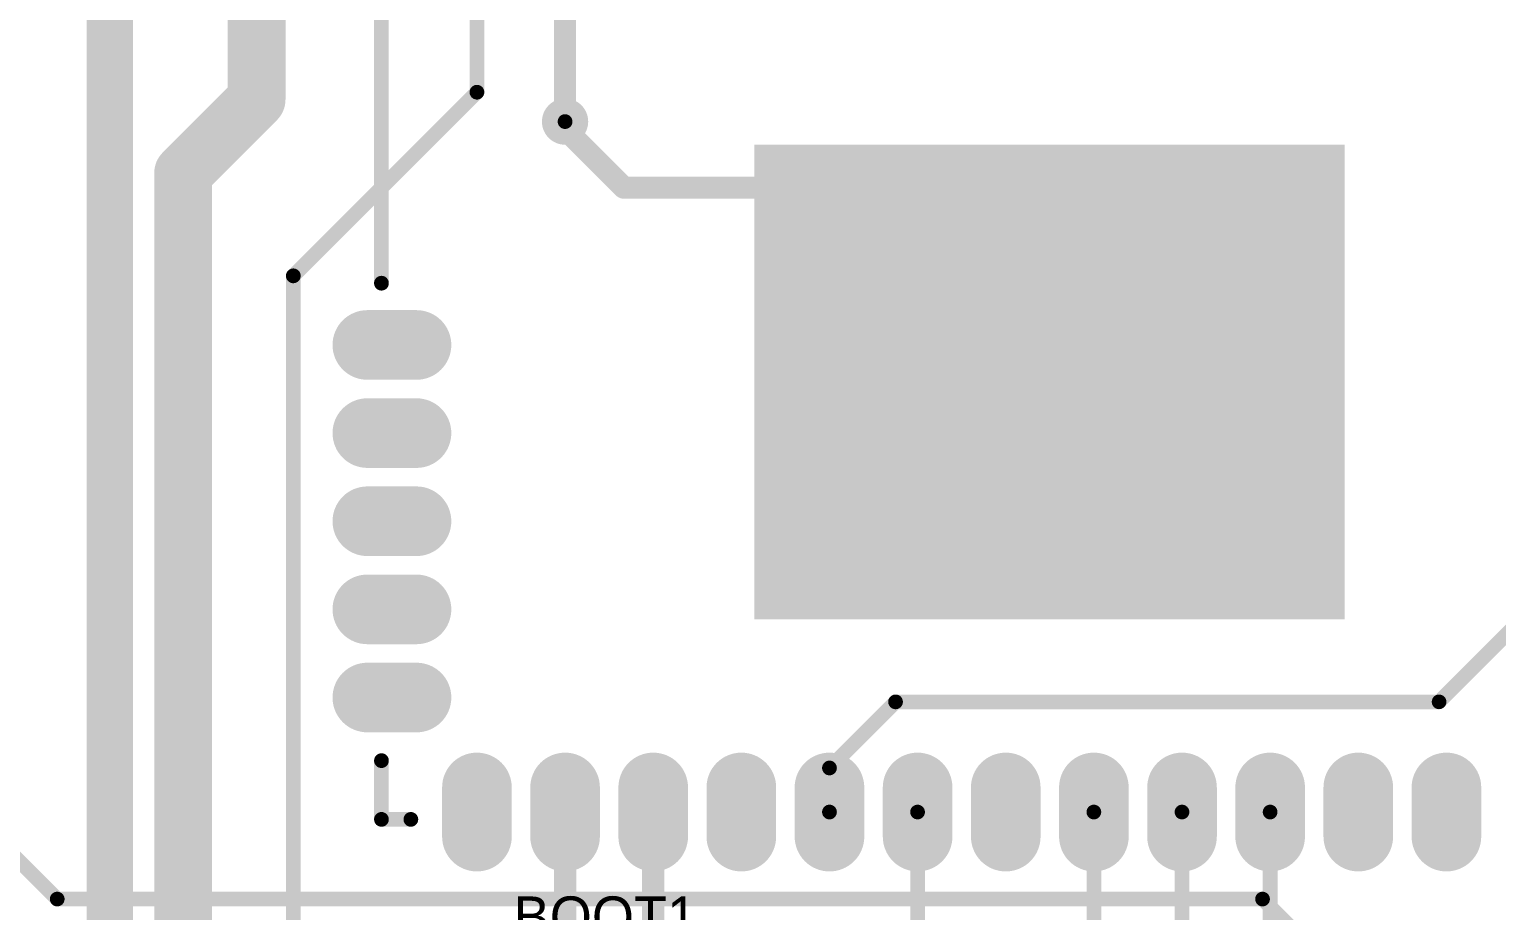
# Model space of a CAD drawing. Header units: millimetres. Extents: x 37 to 246, y 26 to 184.
# Drawn here: x 108.47 to 133.84, y 152.6 to 167.84 of the extents above; entities that cross this region are included whole.
import ezdxf

# ---------------------------------------------------------------- set-up
doc = ezdxf.new("R2010")
doc.units = ezdxf.units.MM
for name, color, linetype in [('BottomLayer', 5, 'Continuous'), ('MultiLayer', 9, 'Continuous'), ('TopLayer', 1, 'Continuous'), ('TopOverlay', 2, 'Continuous'), ('TopPaste', 8, 'Continuous'), ('TopSolder', 216, 'Continuous'), ('ViaHoleLayer', 16, 'Continuous')]:
    doc.layers.add(name, color=color, linetype=linetype)

msp = doc.modelspace()

# ---------------------------------------------------------------- linework, layer by layer
at = {"layer": 'BottomLayer', "const_width": 0.254}
for points in [[(117.729, 166.243), (117.729, 173.228)], [(106.68, 155.067), (108.947, 152.8)], [(108.947, 152.8), (129.789, 152.8)], [(129.789, 152.8), (131.699, 150.89)]]:
    msp.add_lwpolyline(points, dxfattribs=at)
at = {"layer": 'BottomLayer'}
for points, const_width in [([(117.529, 166.243, 1), (117.929, 166.243, 1)], 0.4), ([(117.665, 166.243, 1), (117.793, 166.243, 1)], 0.127), ([(108.884, 152.8, 1), (109.011, 152.8, 1)], 0.127), ([(108.884, 152.8, 1), (109.011, 152.8, 1)], 0.127), ([(129.726, 152.8, 1), (129.853, 152.8, 1)], 0.127), ([(129.726, 152.8, 1), (129.853, 152.8, 1)], 0.127)]:
    msp.add_lwpolyline(points, format="xyb", close=True, dxfattribs=dict(at, const_width=const_width))
at = {"layer": 'MultiLayer', "const_width": 0.4}
msp.add_lwpolyline([(117.529, 166.243, 1), (117.929, 166.243, 1)], format="xyb", close=True, dxfattribs=at)
at = {"layer": 'TopLayer'}
for points, const_width in [([(109.855, 150.495), (109.855, 178.435)], 0.8), ([(112.395, 166.624), (112.395, 170.025)], 1), ([(116.205, 166.751), (116.205, 169.175)], 0.254), ([(117.729, 166.243), (117.729, 169.175)], 0.381), ([(111.125, 165.354), (112.395, 166.624)], 1), ([(113.03, 163.576), (116.205, 166.751)], 0.254), ([(117.729, 166.116), (117.729, 166.243)], 0.381), ([(117.729, 166.116), (118.745, 165.1)], 0.381), ([(111.125, 150.495), (111.125, 165.354)], 1), ([(118.745, 165.1), (122.745, 165.1)], 0.381), ([(122.745, 165.1), (126.105, 161.74)], 0.381), ([(113.03, 152.273), (113.03, 163.576)], 0.254), ([(132.842, 156.21), (135.255, 158.623)], 0.254), ([(122.301, 155.067), (123.444, 156.21)], 0.254), ([(123.444, 156.21), (132.842, 156.21)], 0.254), ([(122.301, 154.305), (122.301, 155.067)], 0.254), ([(117.729, 151.031), (117.729, 154.305)], 0.384), ([(119.253, 151.797), (119.253, 154.305)], 0.384), ([(123.825, 149.86), (123.825, 154.305)], 0.254), ([(126.873, 149.86), (126.873, 154.305)], 0.254), ([(128.397, 149.86), (128.397, 154.305)], 0.254), ([(129.921, 149.86), (129.921, 154.305)], 0.254)]:
    msp.add_lwpolyline(points, dxfattribs=dict(at, const_width=const_width))
for points, const_width in [([(112.145, 166.624, 1), (112.645, 166.624, 1)], 0.5), ([(112.145, 166.624, 1), (112.645, 166.624, 1)], 0.5), ([(116.141, 166.751, 1), (116.269, 166.751, 1)], 0.127), ([(116.141, 166.751, 1), (116.269, 166.751, 1)], 0.127), ([(117.529, 166.243, 1), (117.929, 166.243, 1)], 0.4), ([(117.634, 166.243, 1), (117.824, 166.243, 1)], 0.191), ([(117.634, 166.243, 1), (117.824, 166.243, 1)], 0.191), ([(117.634, 166.116, 1), (117.824, 166.116, 1)], 0.191), ([(117.634, 166.116, 1), (117.824, 166.116, 1)], 0.191), ([(110.875, 165.354, 1), (111.375, 165.354, 1)], 0.5), ([(110.875, 165.354, 1), (111.375, 165.354, 1)], 0.5), ([(118.65, 165.1, 1), (118.84, 165.1, 1)], 0.191), ([(118.65, 165.1, 1), (118.84, 165.1, 1)], 0.191), ([(122.65, 165.1, 1), (122.84, 165.1, 1)], 0.191), ([(122.65, 165.1, 1), (122.84, 165.1, 1)], 0.191), ([(112.966, 163.576, 1), (113.094, 163.576, 1)], 0.127), ([(112.966, 163.576, 1), (113.094, 163.576, 1)], 0.127), ([(114.06, 162.381, 1), (114.56, 162.381, 1)], 0.5), ([(114.06, 162.381, 1), (114.56, 162.381, 1)], 0.5), ([(114.91, 162.381, 1), (115.41, 162.381, 1)], 0.5), ([(114.91, 162.381, 1), (115.41, 162.381, 1)], 0.5), ([(126.01, 161.74, 1), (126.2, 161.74, 1)], 0.191), ([(114.06, 160.857, 1), (114.56, 160.857, 1)], 0.5), ([(114.06, 160.857, 1), (114.56, 160.857, 1)], 0.5), ([(114.91, 160.857, 1), (115.41, 160.857, 1)], 0.5), ([(114.91, 160.857, 1), (115.41, 160.857, 1)], 0.5), ([(114.06, 159.333, 1), (114.56, 159.333, 1)], 0.5), ([(114.06, 159.333, 1), (114.56, 159.333, 1)], 0.5), ([(114.91, 159.333, 1), (115.41, 159.333, 1)], 0.5), ([(114.91, 159.333, 1), (115.41, 159.333, 1)], 0.5), ([(114.06, 157.809, 1), (114.56, 157.809, 1)], 0.5), ([(114.06, 157.809, 1), (114.56, 157.809, 1)], 0.5), ([(114.91, 157.809, 1), (115.41, 157.809, 1)], 0.5), ([(114.91, 157.809, 1), (115.41, 157.809, 1)], 0.5), ([(114.06, 156.285, 1), (114.56, 156.285, 1)], 0.5), ([(114.06, 156.285, 1), (114.56, 156.285, 1)], 0.5), ([(114.91, 156.285, 1), (115.41, 156.285, 1)], 0.5), ([(114.91, 156.285, 1), (115.41, 156.285, 1)], 0.5), ([(123.38, 156.21, 1), (123.507, 156.21, 1)], 0.127), ([(123.38, 156.21, 1), (123.507, 156.21, 1)], 0.127), ([(132.779, 156.21, 1), (132.905, 156.21, 1)], 0.127), ([(132.779, 156.21, 1), (132.905, 156.21, 1)], 0.127), ([(115.955, 154.73, 1), (116.455, 154.73, 1)], 0.5), ([(115.955, 154.73, 1), (116.455, 154.73, 1)], 0.5), ([(117.479, 154.73, 1), (117.979, 154.73, 1)], 0.5), ([(117.479, 154.73, 1), (117.979, 154.73, 1)], 0.5), ([(119.003, 154.73, 1), (119.503, 154.73, 1)], 0.5), ([(119.003, 154.73, 1), (119.503, 154.73, 1)], 0.5), ([(120.527, 154.73, 1), (121.027, 154.73, 1)], 0.5), ([(120.527, 154.73, 1), (121.027, 154.73, 1)], 0.5), ([(122.051, 154.73, 1), (122.551, 154.73, 1)], 0.5), ([(122.051, 154.73, 1), (122.551, 154.73, 1)], 0.5), ([(122.237, 155.067, 1), (122.365, 155.067, 1)], 0.127), ([(122.237, 155.067, 1), (122.365, 155.067, 1)], 0.127), ([(123.575, 154.73, 1), (124.075, 154.73, 1)], 0.5), ([(123.575, 154.73, 1), (124.075, 154.73, 1)], 0.5), ([(125.099, 154.73, 1), (125.599, 154.73, 1)], 0.5), ([(125.099, 154.73, 1), (125.599, 154.73, 1)], 0.5), ([(126.623, 154.73, 1), (127.123, 154.73, 1)], 0.5), ([(126.623, 154.73, 1), (127.123, 154.73, 1)], 0.5), ([(128.147, 154.73, 1), (128.647, 154.73, 1)], 0.5), ([(128.147, 154.73, 1), (128.647, 154.73, 1)], 0.5), ([(129.671, 154.73, 1), (130.171, 154.73, 1)], 0.5), ([(129.671, 154.73, 1), (130.171, 154.73, 1)], 0.5), ([(131.195, 154.73, 1), (131.695, 154.73, 1)], 0.5), ([(131.195, 154.73, 1), (131.695, 154.73, 1)], 0.5), ([(132.719, 154.73, 1), (133.219, 154.73, 1)], 0.5), ([(132.719, 154.73, 1), (133.219, 154.73, 1)], 0.5), ([(115.955, 153.88, 1), (116.455, 153.88, 1)], 0.5), ([(115.955, 153.88, 1), (116.455, 153.88, 1)], 0.5), ([(117.479, 153.88, 1), (117.979, 153.88, 1)], 0.5), ([(117.479, 153.88, 1), (117.979, 153.88, 1)], 0.5), ([(117.633, 154.305, 1), (117.825, 154.305, 1)], 0.192), ([(119.003, 153.88, 1), (119.503, 153.88, 1)], 0.5), ([(119.003, 153.88, 1), (119.503, 153.88, 1)], 0.5), ([(119.157, 154.305, 1), (119.349, 154.305, 1)], 0.192), ([(120.527, 153.88, 1), (121.027, 153.88, 1)], 0.5), ([(120.527, 153.88, 1), (121.027, 153.88, 1)], 0.5), ([(122.051, 153.88, 1), (122.551, 153.88, 1)], 0.5), ([(122.051, 153.88, 1), (122.551, 153.88, 1)], 0.5), ([(122.237, 154.305, 1), (122.365, 154.305, 1)], 0.127), ([(123.575, 153.88, 1), (124.075, 153.88, 1)], 0.5), ([(123.575, 153.88, 1), (124.075, 153.88, 1)], 0.5), ([(123.761, 154.305, 1), (123.888, 154.305, 1)], 0.127), ([(125.099, 153.88, 1), (125.599, 153.88, 1)], 0.5), ([(125.099, 153.88, 1), (125.599, 153.88, 1)], 0.5), ([(126.623, 153.88, 1), (127.123, 153.88, 1)], 0.5), ([(126.623, 153.88, 1), (127.123, 153.88, 1)], 0.5), ([(126.809, 154.305, 1), (126.936, 154.305, 1)], 0.127), ([(128.147, 153.88, 1), (128.647, 153.88, 1)], 0.5), ([(128.147, 153.88, 1), (128.647, 153.88, 1)], 0.5), ([(128.333, 154.305, 1), (128.46, 154.305, 1)], 0.127), ([(129.671, 153.88, 1), (130.171, 153.88, 1)], 0.5), ([(129.671, 153.88, 1), (130.171, 153.88, 1)], 0.5), ([(129.857, 154.305, 1), (129.984, 154.305, 1)], 0.127), ([(131.195, 153.88, 1), (131.695, 153.88, 1)], 0.5), ([(131.195, 153.88, 1), (131.695, 153.88, 1)], 0.5), ([(132.719, 153.88, 1), (133.219, 153.88, 1)], 0.5), ([(132.719, 153.88, 1), (133.219, 153.88, 1)], 0.5)]:
    msp.add_lwpolyline(points, format="xyb", close=True, dxfattribs=dict(at, const_width=const_width))
for points in [[(121.105, 157.74), (131.105, 157.74), (121.105, 165.74), (131.105, 165.74)], [(115.16, 161.881), (115.16, 162.881), (114.31, 161.881), (114.31, 162.881)], [(115.66, 162.381), (115.66, 162.381), (113.81, 162.381)], [(115.16, 160.357), (115.16, 161.357), (114.31, 160.357), (114.31, 161.357)], [(115.66, 160.857), (115.66, 160.857), (113.81, 160.857)], [(115.16, 158.833), (115.16, 159.833), (114.31, 158.833), (114.31, 159.833)], [(115.66, 159.333), (115.66, 159.333), (113.81, 159.333)], [(115.16, 157.309), (115.16, 158.309), (114.31, 157.309), (114.31, 158.309)], [(115.66, 157.809), (115.66, 157.809), (113.81, 157.809)], [(115.16, 155.785), (115.16, 156.785), (114.31, 155.785), (114.31, 156.785)], [(115.66, 156.285), (115.66, 156.285), (113.81, 156.285)], [(116.205, 153.38), (116.205, 153.38), (116.205, 155.23)], [(117.729, 153.38), (117.729, 153.38), (117.729, 155.23)], [(119.253, 153.38), (119.253, 153.38), (119.253, 155.23)], [(120.777, 153.38), (120.777, 153.38), (120.777, 155.23)], [(122.301, 153.38), (122.301, 153.38), (122.301, 155.23)], [(123.825, 153.38), (123.825, 153.38), (123.825, 155.23)], [(125.349, 153.38), (125.349, 153.38), (125.349, 155.23)], [(126.873, 153.38), (126.873, 153.38), (126.873, 155.23)], [(128.397, 153.38), (128.397, 153.38), (128.397, 155.23)], [(129.921, 153.38), (129.921, 153.38), (129.921, 155.23)], [(131.445, 153.38), (131.445, 153.38), (131.445, 155.23)], [(132.969, 153.38), (132.969, 153.38), (132.969, 155.23)], [(115.705, 153.88), (116.705, 153.88), (115.705, 154.73), (116.705, 154.73)], [(117.229, 153.88), (118.229, 153.88), (117.229, 154.73), (118.229, 154.73)], [(118.753, 153.88), (119.753, 153.88), (118.753, 154.73), (119.753, 154.73)], [(120.277, 153.88), (121.277, 153.88), (120.277, 154.73), (121.277, 154.73)], [(121.801, 153.88), (122.801, 153.88), (121.801, 154.73), (122.801, 154.73)], [(123.325, 153.88), (124.325, 153.88), (123.325, 154.73), (124.325, 154.73)], [(124.849, 153.88), (125.849, 153.88), (124.849, 154.73), (125.849, 154.73)], [(126.373, 153.88), (127.373, 153.88), (126.373, 154.73), (127.373, 154.73)], [(127.897, 153.88), (128.897, 153.88), (127.897, 154.73), (128.897, 154.73)], [(129.421, 153.88), (130.421, 153.88), (129.421, 154.73), (130.421, 154.73)], [(130.945, 153.88), (131.945, 153.88), (130.945, 154.73), (131.945, 154.73)], [(132.469, 153.88), (133.469, 153.88), (132.469, 154.73), (133.469, 154.73)]]:
    msp.add_solid(points, dxfattribs=at)
at = {"layer": 'TopOverlay', "const_width": 0.254}
for points in [[(114.554, 163.449), (114.554, 169.418)], [(114.554, 154.178), (114.554, 155.194)], [(114.554, 154.178), (115.062, 154.178)]]:
    msp.add_lwpolyline(points, dxfattribs=at)
at = {"layer": 'TopOverlay', "const_width": 0.127}
for points in [[(114.49, 163.449, 1), (114.618, 163.449, 1)], [(114.49, 155.194, 1), (114.618, 155.194, 1)], [(114.49, 154.178, 1), (114.618, 154.178, 1)], [(114.49, 154.178, 1), (114.618, 154.178, 1)], [(114.999, 154.178, 1), (115.126, 154.178, 1)]]:
    msp.add_lwpolyline(points, format="xyb", close=True, dxfattribs=at)
at = {"layer": 'TopPaste', "const_width": 0.5}
for points in [[(114.06, 162.381, 1), (114.56, 162.381, 1)], [(114.06, 162.381, 1), (114.56, 162.381, 1)], [(114.91, 162.381, 1), (115.41, 162.381, 1)], [(114.91, 162.381, 1), (115.41, 162.381, 1)], [(114.06, 160.857, 1), (114.56, 160.857, 1)], [(114.06, 160.857, 1), (114.56, 160.857, 1)], [(114.91, 160.857, 1), (115.41, 160.857, 1)], [(114.91, 160.857, 1), (115.41, 160.857, 1)], [(114.06, 159.333, 1), (114.56, 159.333, 1)], [(114.06, 159.333, 1), (114.56, 159.333, 1)], [(114.91, 159.333, 1), (115.41, 159.333, 1)], [(114.91, 159.333, 1), (115.41, 159.333, 1)], [(114.06, 157.809, 1), (114.56, 157.809, 1)], [(114.06, 157.809, 1), (114.56, 157.809, 1)], [(114.91, 157.809, 1), (115.41, 157.809, 1)], [(114.91, 157.809, 1), (115.41, 157.809, 1)], [(114.06, 156.285, 1), (114.56, 156.285, 1)], [(114.06, 156.285, 1), (114.56, 156.285, 1)], [(114.91, 156.285, 1), (115.41, 156.285, 1)], [(114.91, 156.285, 1), (115.41, 156.285, 1)], [(115.955, 154.73, 1), (116.455, 154.73, 1)], [(115.955, 154.73, 1), (116.455, 154.73, 1)], [(117.479, 154.73, 1), (117.979, 154.73, 1)], [(117.479, 154.73, 1), (117.979, 154.73, 1)], [(119.003, 154.73, 1), (119.503, 154.73, 1)], [(119.003, 154.73, 1), (119.503, 154.73, 1)], [(120.527, 154.73, 1), (121.027, 154.73, 1)], [(120.527, 154.73, 1), (121.027, 154.73, 1)], [(122.051, 154.73, 1), (122.551, 154.73, 1)], [(122.051, 154.73, 1), (122.551, 154.73, 1)], [(123.575, 154.73, 1), (124.075, 154.73, 1)], [(123.575, 154.73, 1), (124.075, 154.73, 1)], [(125.099, 154.73, 1), (125.599, 154.73, 1)], [(125.099, 154.73, 1), (125.599, 154.73, 1)], [(126.623, 154.73, 1), (127.123, 154.73, 1)], [(126.623, 154.73, 1), (127.123, 154.73, 1)], [(128.147, 154.73, 1), (128.647, 154.73, 1)], [(128.147, 154.73, 1), (128.647, 154.73, 1)], [(129.671, 154.73, 1), (130.171, 154.73, 1)], [(129.671, 154.73, 1), (130.171, 154.73, 1)], [(131.195, 154.73, 1), (131.695, 154.73, 1)], [(131.195, 154.73, 1), (131.695, 154.73, 1)], [(132.719, 154.73, 1), (133.219, 154.73, 1)], [(132.719, 154.73, 1), (133.219, 154.73, 1)], [(115.955, 153.88, 1), (116.455, 153.88, 1)], [(115.955, 153.88, 1), (116.455, 153.88, 1)], [(117.479, 153.88, 1), (117.979, 153.88, 1)], [(117.479, 153.88, 1), (117.979, 153.88, 1)], [(119.003, 153.88, 1), (119.503, 153.88, 1)], [(119.003, 153.88, 1), (119.503, 153.88, 1)], [(120.527, 153.88, 1), (121.027, 153.88, 1)], [(120.527, 153.88, 1), (121.027, 153.88, 1)], [(122.051, 153.88, 1), (122.551, 153.88, 1)], [(122.051, 153.88, 1), (122.551, 153.88, 1)], [(123.575, 153.88, 1), (124.075, 153.88, 1)], [(123.575, 153.88, 1), (124.075, 153.88, 1)], [(125.099, 153.88, 1), (125.599, 153.88, 1)], [(125.099, 153.88, 1), (125.599, 153.88, 1)], [(126.623, 153.88, 1), (127.123, 153.88, 1)], [(126.623, 153.88, 1), (127.123, 153.88, 1)], [(128.147, 153.88, 1), (128.647, 153.88, 1)], [(128.147, 153.88, 1), (128.647, 153.88, 1)], [(129.671, 153.88, 1), (130.171, 153.88, 1)], [(129.671, 153.88, 1), (130.171, 153.88, 1)], [(131.195, 153.88, 1), (131.695, 153.88, 1)], [(131.195, 153.88, 1), (131.695, 153.88, 1)], [(132.719, 153.88, 1), (133.219, 153.88, 1)], [(132.719, 153.88, 1), (133.219, 153.88, 1)]]:
    msp.add_lwpolyline(points, format="xyb", close=True, dxfattribs=at)
at = {"layer": 'TopPaste'}
for points in [[(121.105, 157.74), (131.105, 157.74), (121.105, 165.74), (131.105, 165.74)], [(115.16, 161.881), (115.16, 162.881), (114.31, 161.881), (114.31, 162.881)], [(115.66, 162.381), (115.66, 162.381), (113.81, 162.381)], [(115.16, 160.357), (115.16, 161.357), (114.31, 160.357), (114.31, 161.357)], [(115.66, 160.857), (115.66, 160.857), (113.81, 160.857)], [(115.16, 158.833), (115.16, 159.833), (114.31, 158.833), (114.31, 159.833)], [(115.66, 159.333), (115.66, 159.333), (113.81, 159.333)], [(115.16, 157.309), (115.16, 158.309), (114.31, 157.309), (114.31, 158.309)], [(115.66, 157.809), (115.66, 157.809), (113.81, 157.809)], [(115.16, 155.785), (115.16, 156.785), (114.31, 155.785), (114.31, 156.785)], [(115.66, 156.285), (115.66, 156.285), (113.81, 156.285)], [(116.205, 153.38), (116.205, 153.38), (116.205, 155.23)], [(117.729, 153.38), (117.729, 153.38), (117.729, 155.23)], [(119.253, 153.38), (119.253, 153.38), (119.253, 155.23)], [(120.777, 153.38), (120.777, 153.38), (120.777, 155.23)], [(122.301, 153.38), (122.301, 153.38), (122.301, 155.23)], [(123.825, 153.38), (123.825, 153.38), (123.825, 155.23)], [(125.349, 153.38), (125.349, 153.38), (125.349, 155.23)], [(126.873, 153.38), (126.873, 153.38), (126.873, 155.23)], [(128.397, 153.38), (128.397, 153.38), (128.397, 155.23)], [(129.921, 153.38), (129.921, 153.38), (129.921, 155.23)], [(131.445, 153.38), (131.445, 153.38), (131.445, 155.23)], [(132.969, 153.38), (132.969, 153.38), (132.969, 155.23)], [(115.705, 153.88), (116.705, 153.88), (115.705, 154.73), (116.705, 154.73)], [(117.229, 153.88), (118.229, 153.88), (117.229, 154.73), (118.229, 154.73)], [(118.753, 153.88), (119.753, 153.88), (118.753, 154.73), (119.753, 154.73)], [(120.277, 153.88), (121.277, 153.88), (120.277, 154.73), (121.277, 154.73)], [(121.801, 153.88), (122.801, 153.88), (121.801, 154.73), (122.801, 154.73)], [(123.325, 153.88), (124.325, 153.88), (123.325, 154.73), (124.325, 154.73)], [(124.849, 153.88), (125.849, 153.88), (124.849, 154.73), (125.849, 154.73)], [(126.373, 153.88), (127.373, 153.88), (126.373, 154.73), (127.373, 154.73)], [(127.897, 153.88), (128.897, 153.88), (127.897, 154.73), (128.897, 154.73)], [(129.421, 153.88), (130.421, 153.88), (129.421, 154.73), (130.421, 154.73)], [(130.945, 153.88), (131.945, 153.88), (130.945, 154.73), (131.945, 154.73)], [(132.469, 153.88), (133.469, 153.88), (132.469, 154.73), (133.469, 154.73)]]:
    msp.add_solid(points, dxfattribs=at)
at = {"layer": 'TopSolder', "const_width": 0.602}
for points in [[(114.009, 162.381, 1), (114.611, 162.381, 1)], [(114.009, 162.381, 1), (114.611, 162.381, 1)], [(114.859, 162.381, 1), (115.461, 162.381, 1)], [(114.859, 162.381, 1), (115.461, 162.381, 1)], [(114.009, 160.857, 1), (114.611, 160.857, 1)], [(114.009, 160.857, 1), (114.611, 160.857, 1)], [(114.859, 160.857, 1), (115.461, 160.857, 1)], [(114.859, 160.857, 1), (115.461, 160.857, 1)], [(114.009, 159.333, 1), (114.611, 159.333, 1)], [(114.009, 159.333, 1), (114.611, 159.333, 1)], [(114.859, 159.333, 1), (115.461, 159.333, 1)], [(114.859, 159.333, 1), (115.461, 159.333, 1)], [(114.009, 157.809, 1), (114.611, 157.809, 1)], [(114.009, 157.809, 1), (114.611, 157.809, 1)], [(114.859, 157.809, 1), (115.461, 157.809, 1)], [(114.859, 157.809, 1), (115.461, 157.809, 1)], [(114.009, 156.285, 1), (114.611, 156.285, 1)], [(114.009, 156.285, 1), (114.611, 156.285, 1)], [(114.859, 156.285, 1), (115.461, 156.285, 1)], [(114.859, 156.285, 1), (115.461, 156.285, 1)], [(115.904, 154.73, 1), (116.506, 154.73, 1)], [(115.904, 154.73, 1), (116.506, 154.73, 1)], [(117.428, 154.73, 1), (118.03, 154.73, 1)], [(117.428, 154.73, 1), (118.03, 154.73, 1)], [(118.952, 154.73, 1), (119.554, 154.73, 1)], [(118.952, 154.73, 1), (119.554, 154.73, 1)], [(120.476, 154.73, 1), (121.078, 154.73, 1)], [(120.476, 154.73, 1), (121.078, 154.73, 1)], [(122, 154.73, 1), (122.602, 154.73, 1)], [(122, 154.73, 1), (122.602, 154.73, 1)], [(123.524, 154.73, 1), (124.126, 154.73, 1)], [(123.524, 154.73, 1), (124.126, 154.73, 1)], [(125.048, 154.73, 1), (125.65, 154.73, 1)], [(125.048, 154.73, 1), (125.65, 154.73, 1)], [(126.572, 154.73, 1), (127.174, 154.73, 1)], [(126.572, 154.73, 1), (127.174, 154.73, 1)], [(128.096, 154.73, 1), (128.698, 154.73, 1)], [(128.096, 154.73, 1), (128.698, 154.73, 1)], [(129.62, 154.73, 1), (130.222, 154.73, 1)], [(129.62, 154.73, 1), (130.222, 154.73, 1)], [(131.144, 154.73, 1), (131.746, 154.73, 1)], [(131.144, 154.73, 1), (131.746, 154.73, 1)], [(132.668, 154.73, 1), (133.27, 154.73, 1)], [(132.668, 154.73, 1), (133.27, 154.73, 1)], [(115.904, 153.88, 1), (116.506, 153.88, 1)], [(115.904, 153.88, 1), (116.506, 153.88, 1)], [(117.428, 153.88, 1), (118.03, 153.88, 1)], [(117.428, 153.88, 1), (118.03, 153.88, 1)], [(118.952, 153.88, 1), (119.554, 153.88, 1)], [(118.952, 153.88, 1), (119.554, 153.88, 1)], [(120.476, 153.88, 1), (121.078, 153.88, 1)], [(120.476, 153.88, 1), (121.078, 153.88, 1)], [(122, 153.88, 1), (122.602, 153.88, 1)], [(122, 153.88, 1), (122.602, 153.88, 1)], [(123.524, 153.88, 1), (124.126, 153.88, 1)], [(123.524, 153.88, 1), (124.126, 153.88, 1)], [(125.048, 153.88, 1), (125.65, 153.88, 1)], [(125.048, 153.88, 1), (125.65, 153.88, 1)], [(126.572, 153.88, 1), (127.174, 153.88, 1)], [(126.572, 153.88, 1), (127.174, 153.88, 1)], [(128.096, 153.88, 1), (128.698, 153.88, 1)], [(128.096, 153.88, 1), (128.698, 153.88, 1)], [(129.62, 153.88, 1), (130.222, 153.88, 1)], [(129.62, 153.88, 1), (130.222, 153.88, 1)], [(131.144, 153.88, 1), (131.746, 153.88, 1)], [(131.144, 153.88, 1), (131.746, 153.88, 1)], [(132.668, 153.88, 1), (133.27, 153.88, 1)], [(132.668, 153.88, 1), (133.27, 153.88, 1)]]:
    msp.add_lwpolyline(points, format="xyb", close=True, dxfattribs=at)
at = {"layer": 'TopSolder'}
for points in [[(121.003, 157.638), (131.207, 157.638), (121.003, 165.842), (131.207, 165.842)], [(115.16, 161.779), (115.16, 162.983), (114.31, 161.779), (114.31, 162.983)], [(115.762, 162.381), (115.762, 162.381), (113.708, 162.381)], [(115.16, 160.255), (115.16, 161.459), (114.31, 160.255), (114.31, 161.459)], [(115.762, 160.857), (115.762, 160.857), (113.708, 160.857)], [(115.16, 158.731), (115.16, 159.935), (114.31, 158.731), (114.31, 159.935)], [(115.762, 159.333), (115.762, 159.333), (113.708, 159.333)], [(115.16, 157.207), (115.16, 158.411), (114.31, 157.207), (114.31, 158.411)], [(115.762, 157.809), (115.762, 157.809), (113.708, 157.809)], [(115.16, 155.683), (115.16, 156.887), (114.31, 155.683), (114.31, 156.887)], [(115.762, 156.285), (115.762, 156.285), (113.708, 156.285)], [(116.205, 153.278), (116.205, 153.278), (116.205, 155.332)], [(117.729, 153.278), (117.729, 153.278), (117.729, 155.332)], [(119.253, 153.278), (119.253, 153.278), (119.253, 155.332)], [(120.777, 153.278), (120.777, 153.278), (120.777, 155.332)], [(122.301, 153.278), (122.301, 153.278), (122.301, 155.332)], [(123.825, 153.278), (123.825, 153.278), (123.825, 155.332)], [(125.349, 153.278), (125.349, 153.278), (125.349, 155.332)], [(126.873, 153.278), (126.873, 153.278), (126.873, 155.332)], [(128.397, 153.278), (128.397, 153.278), (128.397, 155.332)], [(129.921, 153.278), (129.921, 153.278), (129.921, 155.332)], [(131.445, 153.278), (131.445, 153.278), (131.445, 155.332)], [(132.969, 153.278), (132.969, 153.278), (132.969, 155.332)], [(115.603, 153.88), (116.807, 153.88), (115.603, 154.73), (116.807, 154.73)], [(117.127, 153.88), (118.331, 153.88), (117.127, 154.73), (118.331, 154.73)], [(118.651, 153.88), (119.855, 153.88), (118.651, 154.73), (119.855, 154.73)], [(120.175, 153.88), (121.379, 153.88), (120.175, 154.73), (121.379, 154.73)], [(121.699, 153.88), (122.903, 153.88), (121.699, 154.73), (122.903, 154.73)], [(123.223, 153.88), (124.427, 153.88), (123.223, 154.73), (124.427, 154.73)], [(124.747, 153.88), (125.951, 153.88), (124.747, 154.73), (125.951, 154.73)], [(126.271, 153.88), (127.475, 153.88), (126.271, 154.73), (127.475, 154.73)], [(127.795, 153.88), (128.999, 153.88), (127.795, 154.73), (128.999, 154.73)], [(129.319, 153.88), (130.523, 153.88), (129.319, 154.73), (130.523, 154.73)], [(130.843, 153.88), (132.047, 153.88), (130.843, 154.73), (132.047, 154.73)], [(132.367, 153.88), (133.571, 153.88), (132.367, 154.73), (133.571, 154.73)]]:
    msp.add_solid(points, dxfattribs=at)
at = {"layer": 'ViaHoleLayer', "const_width": 0.2}
msp.add_lwpolyline([(117.629, 166.243, 1), (117.829, 166.243, 1)], format="xyb", close=True, dxfattribs=at)

# ---------------------------------------------------------------- texts
at = {"layer": 'TopOverlay'}
msp.add_text('BOOT1', height=0.7, dxfattribs=at).set_placement((116.84, 152.146))

doc.saveas('drawing.dxf')
